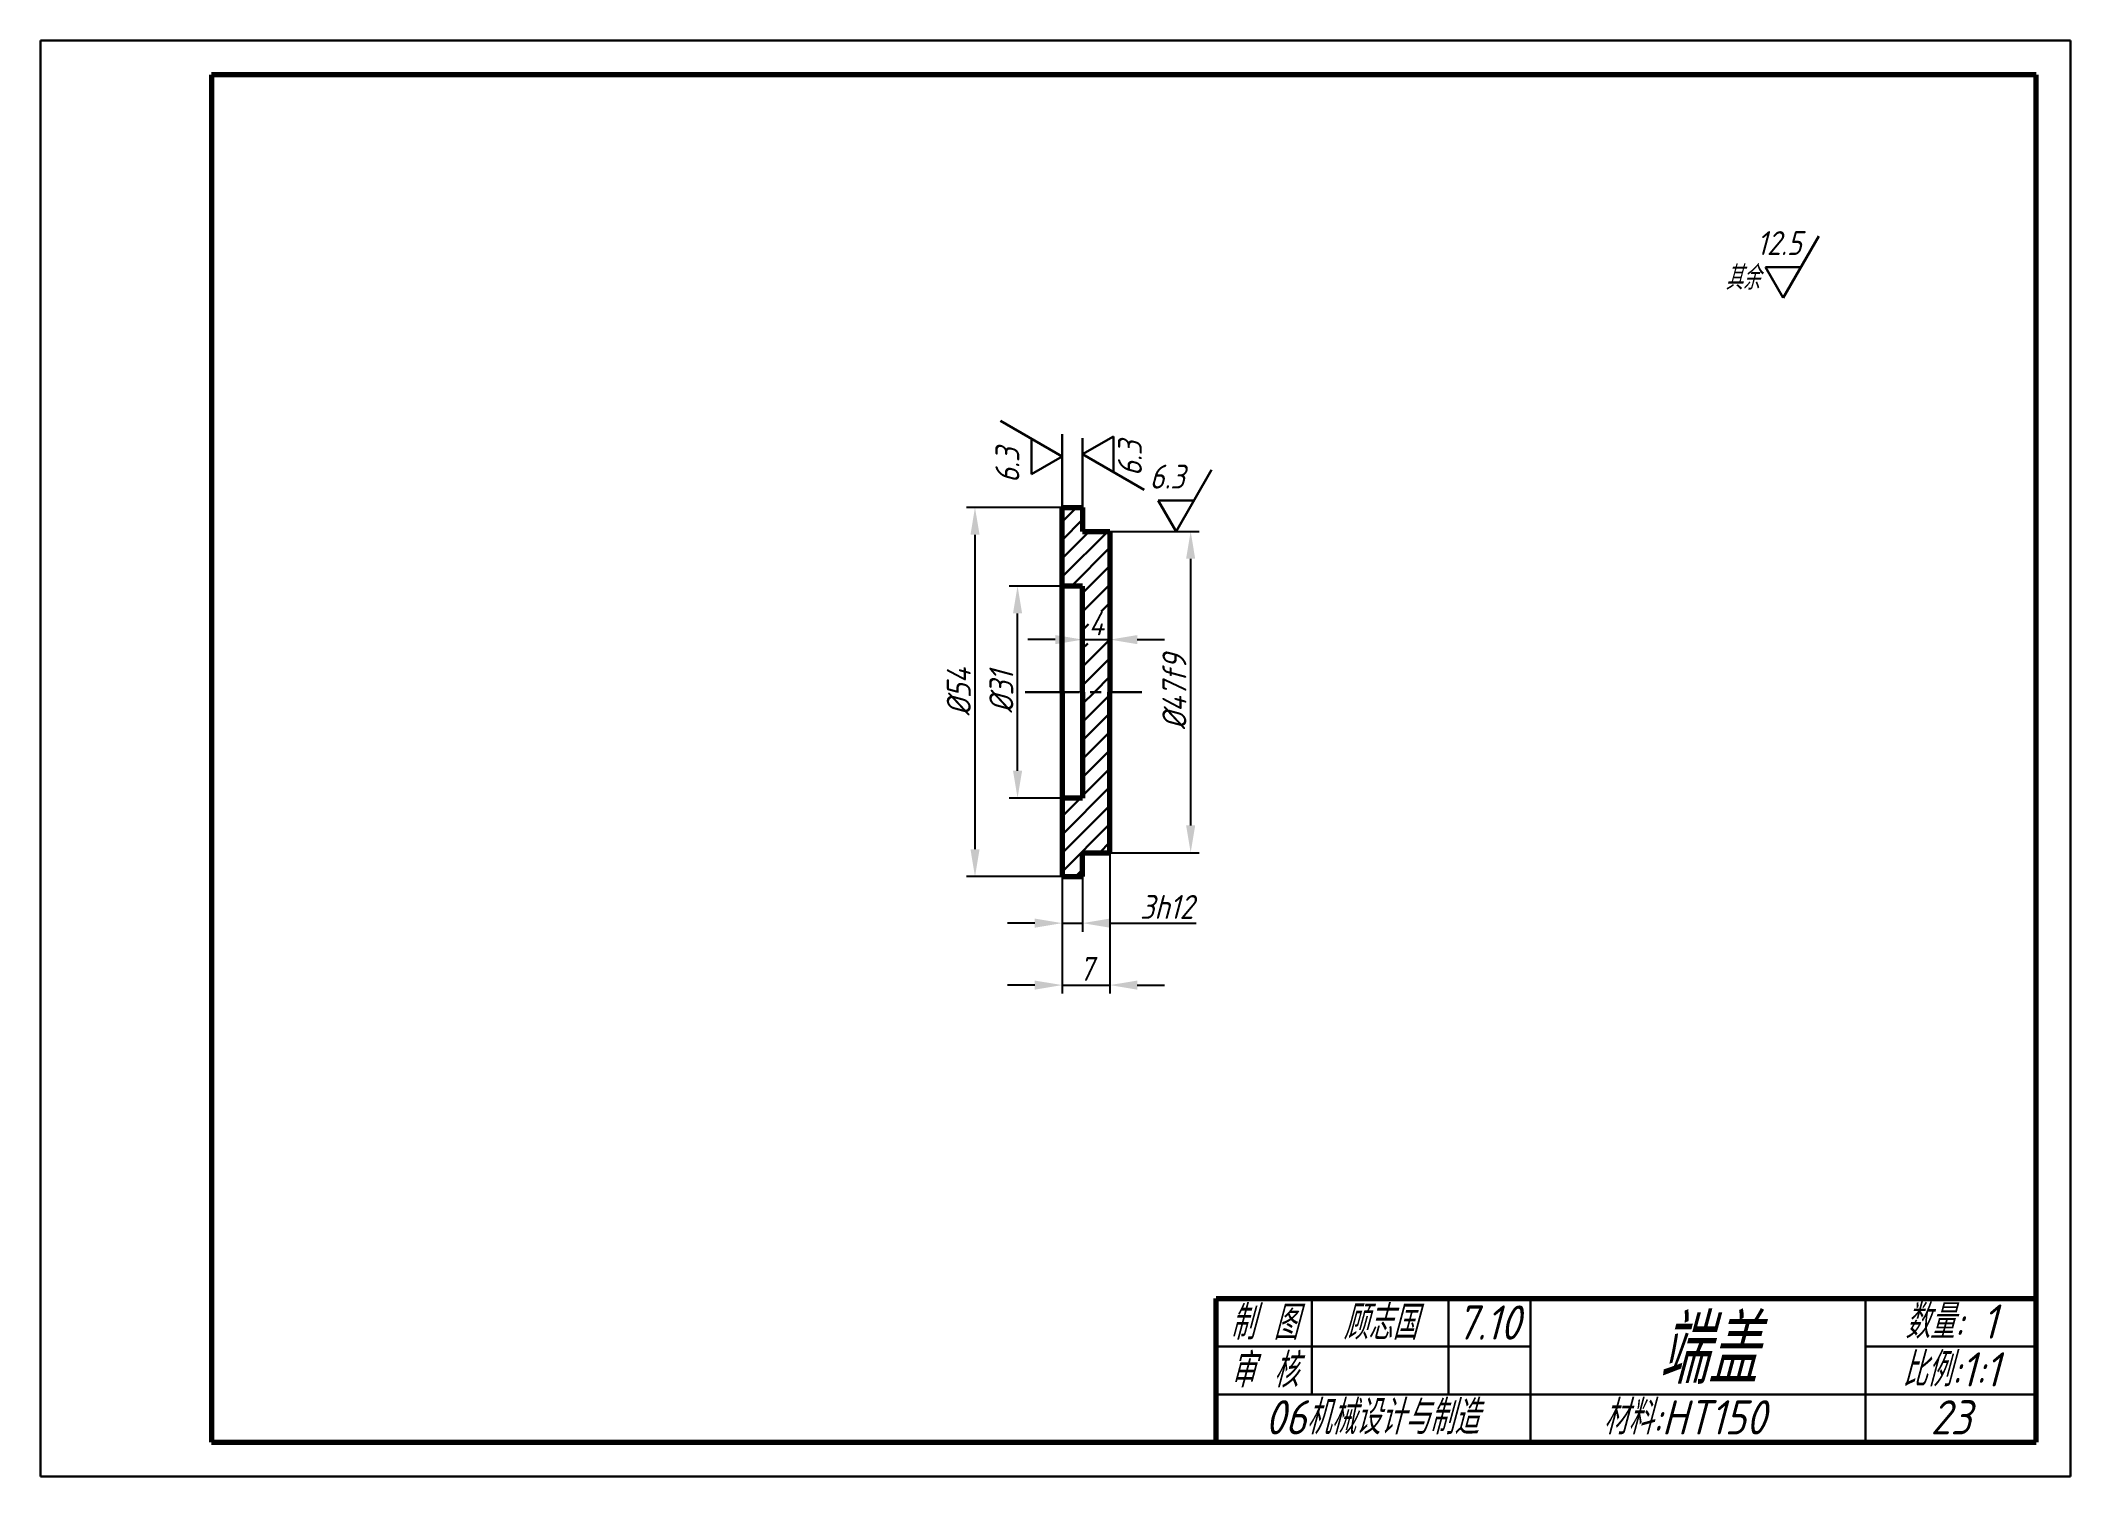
# Model space of a CAD drawing. Header units: millimetres. Extents: x -50 to 247, y 75 to 285.
import ezdxf

# ---------------------------------------------------------------- set-up
doc = ezdxf.new("R2010")
doc.units = ezdxf.units.MM
doc.header["$LTSCALE"] = 0.125
doc.linetypes.add('CENTERX2', pattern=[101.6, 63.5, -12.7, 12.7, -12.7])
for name, color, linetype, lineweight in [('文字', 6, 'Continuous', 30), ('标注线', 5, 'Continuous', 30), ('点划线', 3, 'CENTERX2', 30), ('粗实线', 7, 'Continuous', 70), ('细实线', 2, 'Continuous', 30)]:
    doc.layers.add(name, color=color, linetype=linetype, lineweight=lineweight)
doc.styles.add('样式 1', font='gbeitc.shx', dxfattribs={"bigfont": 'gbcbig.shx'})
doc.dimstyles.new('ISO-25', dxfattribs={"dimtxt": 3.5, "dimasz": 4, "dimexe": 1.25, "dimexo": 0, "dimtad": 1, "dimdsep": 46, "dimtxsty": '样式 1', "dimcen": 2.5, "dimadec": 0, "dimazin": 0, "dimtfac": 1, "dimtmove": 0, "dimatfit": 3, "dimfxl": 0, "dimtolj": 1, "dimarcsym": 0})

# ---------------------------------------------------------------- blocks, each defined once
blk = doc.blocks.new('*D2')
at = {"layer": 'Defpoints', "color": 0}
for p in [(106.23, 196.9), (102.23, 195.59), (106.23, 195.59)]:
    blk.add_point(p, dxfattribs=at)
at = {"layer": '标注线', "color": 0, "lineweight": -2}
for p, q in [((98.23, 196.9), (94.23, 196.9)), ((102.23, 195.59), (102.23, 198.15)), ((102.23, 196.9), (106.23, 196.9)), ((106.23, 195.59), (106.23, 198.15)), ((110.23, 196.9), (114.23, 196.9))]:
    blk.add_line(p, q, dxfattribs=at)
at = {"layer": '标注线', "color": 0}
for points in [[(98.23, 197.56), (98.23, 196.23), (102.23, 196.9)], [(110.23, 197.56), (110.23, 196.23), (106.23, 196.9)]]:
    blk.add_solid(points, dxfattribs=at)
at = {"layer": '标注线', "color": 0, "insert": (104.23, 199.27), "char_height": 3.5, "attachment_point": 5, "style": '样式 1'}
blk.add_mtext('\\A1;4', dxfattribs=at)
blk = doc.blocks.new('_None')
blk = doc.blocks.new('*D3')
at = {"layer": 'Defpoints', "color": 0}
for p in [(106.23, 165.73), (99.23, 162.23), (106.23, 146.37)]:
    blk.add_point(p, dxfattribs=at)
at = {"layer": '标注线', "color": 0, "lineweight": -2}
for p, q in [((106.23, 165.73), (106.23, 145.12)), ((99.23, 162.23), (99.23, 145.12)), ((95.23, 146.37), (91.23, 146.37)), ((99.23, 146.37), (106.23, 146.37)), ((110.23, 146.37), (114.23, 146.37))]:
    blk.add_line(p, q, dxfattribs=at)
at = {"layer": '标注线', "color": 0}
for points in [[(95.23, 147.03), (95.23, 145.7), (99.23, 146.37)], [(110.23, 147.03), (110.23, 145.7), (106.23, 146.37)]]:
    blk.add_solid(points, dxfattribs=at)
at = {"layer": '标注线', "color": 0, "insert": (102.73, 148.74), "char_height": 3.5, "attachment_point": 5, "style": '样式 1'}
blk.add_mtext('\\A1;7', dxfattribs=at)
blk = doc.blocks.new('*D4')
at = {"layer": 'Defpoints', "color": 0}
for p in [(99.23, 162.23), (102.23, 162.23), (102.23, 155.43)]:
    blk.add_point(p, dxfattribs=at)
at = {"layer": '标注线', "color": 0, "lineweight": -2}
for p, q in [((99.23, 162.23), (99.23, 154.18)), ((102.23, 162.23), (102.23, 154.18)), ((95.23, 155.43), (91.23, 155.43)), ((99.23, 155.43), (102.23, 155.43)), ((106.23, 155.43), (118.85, 155.43))]:
    blk.add_line(p, q, dxfattribs=at)
at = {"layer": '标注线', "color": 0}
for points in [[(95.23, 156.1), (95.23, 154.76), (99.23, 155.43)], [(106.23, 156.1), (106.23, 154.76), (102.23, 155.43)]]:
    blk.add_solid(points, dxfattribs=at)
at = {"layer": '标注线', "color": 0, "insert": (114.54, 157.8), "char_height": 3.5, "attachment_point": 5, "style": '样式 1'}
blk.add_mtext('\\A1;3h12', dxfattribs=at)
blk = doc.blocks.new('*D5')
at = {"layer": 'Defpoints', "color": 0}
for p in [(106.23, 212.73), (118.04, 212.73), (106.23, 165.73)]:
    blk.add_point(p, dxfattribs=at)
at = {"layer": '标注线', "color": 0, "lineweight": -2}
for p, q in [((106.23, 212.73), (119.29, 212.73)), ((118.04, 169.73), (118.04, 208.73)), ((106.23, 165.73), (119.29, 165.73))]:
    blk.add_line(p, q, dxfattribs=at)
at = {"layer": '标注线', "color": 0}
for points in [[(117.37, 208.73), (118.7, 208.73), (118.04, 212.73)], [(117.37, 169.73), (118.7, 169.73), (118.04, 165.73)]]:
    blk.add_solid(points, dxfattribs=at)
at = {"layer": '标注线', "color": 0, "insert": (115.66, 189.23), "char_height": 3.5, "attachment_point": 5, "rotation": 90, "style": '样式 1'}
blk.add_mtext('\\A1;%%c47f9', dxfattribs=at)
blk = doc.blocks.new('*D6')
at = {"layer": 'Defpoints', "color": 0}
for p in [(99.23, 216.23), (86.48, 162.23), (99.23, 162.23)]:
    blk.add_point(p, dxfattribs=at)
at = {"layer": '标注线', "color": 0, "lineweight": -2}
for p, q in [((99.23, 216.23), (85.23, 216.23)), ((86.48, 212.23), (86.48, 166.23)), ((99.23, 162.23), (85.23, 162.23))]:
    blk.add_line(p, q, dxfattribs=at)
at = {"layer": '标注线', "color": 0}
for points in [[(85.82, 212.23), (87.15, 212.23), (86.48, 216.23)], [(85.82, 166.23), (87.15, 166.23), (86.48, 162.23)]]:
    blk.add_solid(points, dxfattribs=at)
at = {"layer": '标注线', "color": 0, "insert": (84.11, 189.23), "char_height": 3.5, "attachment_point": 5, "rotation": 90, "style": '样式 1'}
blk.add_mtext('\\A1;%%c54', dxfattribs=at)
blk = doc.blocks.new('*D7')
at = {"layer": 'Defpoints', "color": 0}
for p in [(92.71, 204.73), (99.23, 204.73), (99.23, 173.73)]:
    blk.add_point(p, dxfattribs=at)
at = {"layer": '标注线', "color": 0, "lineweight": -2}
for p, q in [((99.23, 204.73), (91.46, 204.73)), ((92.71, 177.73), (92.71, 200.73)), ((99.23, 173.73), (91.46, 173.73))]:
    blk.add_line(p, q, dxfattribs=at)
at = {"layer": '标注线', "color": 0}
for points in [[(92.04, 200.73), (93.38, 200.73), (92.71, 204.73)], [(92.04, 177.73), (93.38, 177.73), (92.71, 173.73)]]:
    blk.add_solid(points, dxfattribs=at)
at = {"layer": '标注线', "color": 0, "insert": (90.34, 189.23), "char_height": 3.5, "attachment_point": 5, "rotation": 90, "style": '样式 1'}
blk.add_mtext('\\A1;%%c31', dxfattribs=at)
blk = doc.blocks.new('新块4')
at = {"layer": '标注线'}
for p, q in [((0, 0), (-9, 5.2)), ((-4.5, 2.6), (-4.5, -2.6)), ((-4.5, -2.6), (0, 0))]:
    blk.add_line(p, q, dxfattribs=at)
at = {"layer": '标注线', "style": '样式 1'}
blk.add_attdef('CCD', (-6.26, -3.88), '', height=3.5, rotation=90, dxfattribs=at)
blk = doc.blocks.new('新块2')
at = {"layer": '标注线'}
for p, q in [((4.5, 2.6), (0, 0)), ((0, 0), (9, -5.2)), ((4.5, -2.6), (4.5, 2.6))]:
    blk.add_line(p, q, dxfattribs=at)
at = {"layer": '标注线', "style": '样式 1'}
blk.add_attdef('CCD', (8.67, -3.21), '', height=3.5, rotation=90, dxfattribs=at)
blk = doc.blocks.new('新块3')
at = {"layer": '标注线'}
for p, q in [((0, 0), (5.2, 9)), ((2.6, 4.5), (-2.6, 4.5)), ((-2.6, 4.5), (0, 0))]:
    blk.add_line(p, q, dxfattribs=at)
at = {"layer": '标注线', "style": '样式 1'}
blk.add_attdef('CCD', (-3.88, 6.26), '', height=3.5, dxfattribs=at)

msp = doc.modelspace()

# ---------------------------------------------------------------- hatches: boundary and pattern name
at = {"layer": '细实线'}
h = msp.add_hatch(dxfattribs=at)
h.set_pattern_fill('ANSI31', color=256, scale=0.6, style=0)
h.set_pattern_definition([(45, (48.1774, -14.7193), (-1.347038, 1.347038), [])])
h.paths.add_polyline_path([(106.231, 189.229), (102.231, 189.229), (102.231, 173.729), (99.231, 173.729), (99.231, 162.229), (102.231, 162.229), (102.231, 165.729), (106.231, 165.729)])

# ---------------------------------------------------------------- linework, layer by layer
at = {"layer": '标注线'}
for p, q in [((99.231, 216.229), (99.231, 226.949)), ((102.231, 216.229), (102.231, 226.384))]:
    msp.add_line(p, q, dxfattribs=at)
at = {"layer": '点划线'}
msp.add_line((93.82, 189.229), (110.903, 189.229), dxfattribs=at)
at = {"layer": '粗实线'}
for p, q in [((241.761, 279.51), (-25.239, 279.51)), ((-25.239, 279.51), (-25.239, 79.51)), ((241.761, 79.51), (241.761, 279.51)), ((99.231, 189.229), (99.231, 216.229)), ((99.231, 216.229), (102.231, 216.229)), ((102.231, 216.229), (102.231, 212.729)), ((102.231, 212.729), (106.231, 212.729)), ((106.231, 212.729), (106.231, 189.229)), ((102.231, 204.729), (99.231, 204.729)), ((102.231, 189.229), (102.231, 204.729)), ((99.231, 189.229), (99.231, 162.229)), ((102.231, 189.229), (102.231, 173.729)), ((106.231, 165.729), (106.231, 189.229)), ((102.231, 173.729), (99.231, 173.729)), ((102.231, 165.729), (106.231, 165.729)), ((102.231, 162.229), (102.231, 165.729)), ((99.231, 162.229), (102.231, 162.229)), ((121.761, 100.51), (241.761, 100.51)), ((121.761, 79.51), (121.761, 100.51)), ((216.761, 100.51), (241.761, 100.51)), ((216.761, 100.51), (216.761, 100.51)), ((-25.239, 79.51), (241.761, 79.51))]:
    msp.add_line(p, q, dxfattribs=at)
at = {"layer": '细实线'}
for p, q in [((246.761, 284.51), (-50.239, 284.51)), ((-50.239, 284.51), (-50.239, 74.51)), ((246.761, 74.51), (246.761, 284.51)), ((99.231, 214.143), (101.316, 216.229)), ((99.231, 211.449), (102.231, 214.449)), ((99.231, 208.755), (103.204, 212.729)), ((99.231, 206.061), (105.898, 212.729)), ((100.592, 204.729), (106.231, 210.367)), ((102.231, 203.673), (106.231, 207.673)), ((102.231, 200.979), (106.231, 204.979)), ((104.96, 201.014), (106.231, 202.285)), ((102.231, 198.285), (103.099, 199.153)), ((102.231, 192.896), (106.231, 196.896)), ((102.231, 195.591), (102.982, 196.342)), ((102.231, 190.202), (106.231, 194.202)), ((103.951, 189.229), (106.231, 191.508)), ((135.761, 100.51), (135.761, 86.51)), ((155.761, 100.51), (155.761, 86.51)), ((167.761, 100.51), (167.761, 79.51)), ((216.761, 100.51), (216.761, 79.51)), ((121.761, 93.51), (167.761, 93.51)), ((216.761, 93.51), (241.761, 93.51)), ((241.761, 86.51), (121.761, 86.51)), ((-50.239, 74.51), (246.761, 74.51))]:
    msp.add_line(p, q, dxfattribs=at)

# ---------------------------------------------------------------- block references
at = {"layer": '标注线'}
for name, p, values in [('新块3', (204.733, 246.887), {'CCD': '12.5'}), ('新块4', (99.231, 223.684), {'CCD': '6.3'}), ('新块2', (102.231, 224.02), {'CCD': '6.3'}), ('新块3', (115.9, 212.729), {'CCD': '6.3'})]:
    msp.add_blockref(name, p, dxfattribs=at).add_auto_attribs(values)

# ---------------------------------------------------------------- texts
at = {"layer": '文字', "char_height": 5, "attachment_point": 5, "style": '样式 1'}
for s, insert, width in [('制 图', (128.761, 97.01), 14), ('顾志国', (145.741, 97.01), 14), ('7.10', (161.602, 97.01), 14), ('数量: 1', (229.261, 97.145), 25), ('审 核', (128.761, 90.01), 14), ('比例:1:1', (229.261, 90.145), 25), ('06机械设计与制造', (144.534, 83.145), 35.72672), ('材料:HT150', (190.293, 83.145), 25), ('23', (229.261, 83.145), 25)]:
    msp.add_mtext(s, dxfattribs=dict(at, insert=insert, width=width))
at = {"layer": '文字', "insert": (193.584, 93.055), "char_height": 10, "attachment_point": 5, "style": '样式 1'}
msp.add_mtext('端盖', dxfattribs=at)
at = {"layer": '标注线', "insert": (196.278, 251.58), "char_height": 3.5, "width": 18.1623, "attachment_point": 1, "style": '样式 1'}
msp.add_mtext('其余', dxfattribs=at)

# ---------------------------------------------------------------- dimensions: what is measured, and where the dimension line sits
at = {"layer": '标注线'}
for base, p1, p2, text, picture, middle in [((86.484, 162.229), (99.231, 216.229), (99.231, 162.229), '%%c<>', '*D6', (84.109, 189.229)), ((118.038, 212.729), (106.231, 165.729), (106.231, 212.729), '%%c<>f9', '*D5', (115.663, 189.229)), ((92.71, 204.729), (99.231, 173.729), (99.231, 204.729), '%%c<>', '*D7', (90.335, 189.229))]:
    dim = msp.add_linear_dim(base=base, p1=p1, p2=p2, angle=90, text=text, dimstyle='ISO-25', override={"dimldrblk": 'None'}, dxfattribs=at)
    dim.commit()
    dim.dimension.update_dxf_attribs({"geometry": picture, "text_midpoint": middle})
for base, p1, p2, picture, middle in [((106.231, 196.896), (102.231, 195.591), (106.231, 195.591), '*D2', (104.231, 199.271)), ((106.231, 146.366), (99.231, 162.229), (106.231, 165.729), '*D3', (102.731, 148.741))]:
    dim = msp.add_linear_dim(base=base, p1=p1, p2=p2, dimstyle='ISO-25', override={"dimldrblk": 'None'}, dxfattribs=at)
    dim.commit()
    dim.dimension.update_dxf_attribs({"geometry": picture, "text_midpoint": middle})
dim = msp.add_linear_dim(base=(102.231, 155.43), p1=(99.231, 162.229), p2=(102.231, 162.229), text='<>h12', dimstyle='ISO-25', override={"dimldrblk": 'None'}, dxfattribs=at)
dim.commit()
dim.dimension.update_dxf_attribs({"geometry": '*D4', "text_midpoint": (114.538, 157.805)})

doc.saveas('drawing.dxf')
